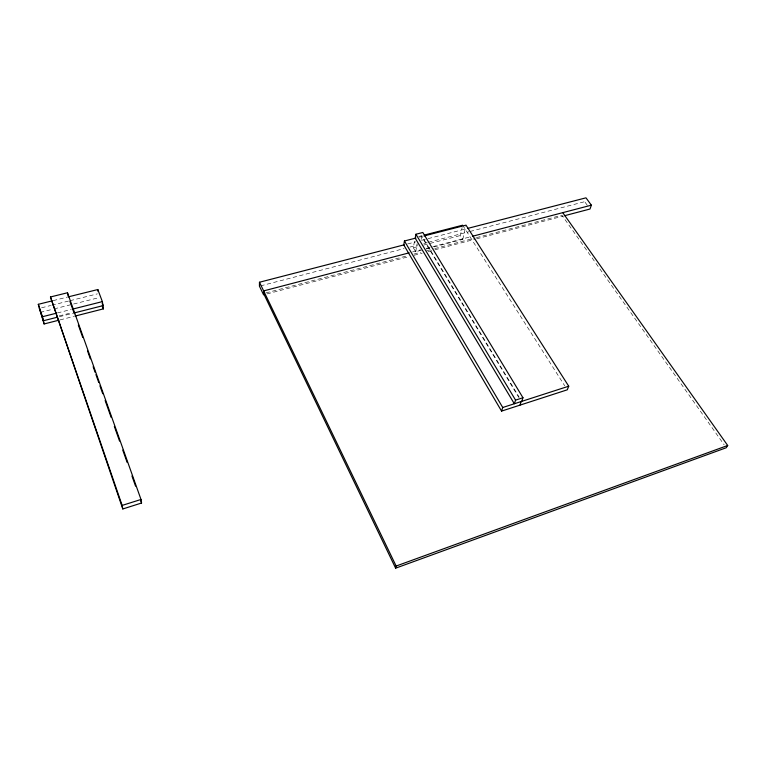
<?xml version="1.0" encoding="UTF-8"?>
<svg xmlns="http://www.w3.org/2000/svg" width="766" height="766" viewBox="0 0 766 766"><rect width="100%" height="100%" fill="white"/><g stroke="black" fill="none" stroke-linecap="round" stroke-linejoin="round"><path stroke-width="0.57" stroke-dasharray="3.83 2.87" d="M421.424 250.223L415.679 251.727L413.334 247.763L414.55 240.859M415.679 251.727L417.125 243.684M421.128 239.519L421.664 236.56L518.774 397.43M434.063 246.911L462.788 239.394L460.347 235.526L462.137 227.492M462.788 239.394L465.785 226.133M587.34 205.355L584.669 201.688L585.329 199.754M426.02 249.017L429.467 248.117M265.917 292.909L408.144 255.585M413.927 254.073L420.869 252.244M426.652 250.731L433.585 248.912M434.743 248.605L475.217 237.987M476.375 237.68L561.938 215.227L724.157 444.816M267.056 293.905L408.278 256.792M414.061 255.27L422.171 253.134M427.955 251.612L433.748 250.099M434.897 249.793L475.418 239.145M476.576 238.839L563.393 216.022M413.334 247.763L417.92 246.575M423.655 245.082L460.347 235.526M412.501 251.966L420.716 249.812M426.346 248.337L471.53 236.522M407.684 243.933L415.785 241.836M421.578 240.333L466.733 228.661M260.593 285.881L404.113 248.596M409.896 247.092L417.997 244.986M423.79 243.483L427.256 242.583M428.414 242.276L468.926 231.753M470.085 231.456L584.669 201.688M418.629 236.512L422.104 235.622M419.366 237.154L422.095 236.455L519.224 397.276M59.193 315.908L71.793 312.72M59.461 316.684L73.22 313.198M60.064 319.901L73.747 316.415M57.431 312.949L71.248 309.454M41.546 307.798L50.661 305.519M51.801 305.241L68.883 300.971M70.022 300.693L97.359 293.876M40.234 312.384L52.95 309.196M54.099 308.899L99.178 297.601M53.18 300.617L67.188 297.141M462.654 225.204L564.724 385.796"/><path stroke-width="1.15" d="M404.209 244.823L259.473 282.242L259.435 286.178L263.581 294.824L263.648 290.908L409.168 252.837M415.919 238.044L404.429 240.993L403.778 244.938L501.558 411.103L567.28 389.817L568.726 386.198L466.006 225.156L423.943 235.976M415.928 234.252L415.229 238.216L514.331 403.759L515.566 400.12L415.928 234.252L422.822 232.481L522.967 397.736L521.703 401.374M562.771 212.651L727.7 445.486L726.235 447.746L395.629 568.171L396.137 566.045L259.473 282.242M501.558 411.103L502.735 407.502L404.429 240.993M519.99 405.128L521.244 401.528M467.892 228.364L585.99 197.829L591.362 205.173L590.012 209.022L564.542 215.715M396.137 566.045L727.7 445.486M515.566 400.12L522.967 397.736M502.735 407.502L568.726 386.198M122.799 508.959L141.557 503.023L141.001 499.47L67.485 292.765L50.47 296.969L122.799 508.959L122.139 505.416L50.47 296.969M122.139 505.416L141.001 499.47M472.507 236.263L591.362 205.173M424.421 235.028L462.654 225.204M57.163 317.268L43.413 320.753L39.267 308.363M74.359 312.901L103.017 305.644L102.357 301.613L97.818 289.538L68.059 296.921M52.031 300.904L38.3 304.313L44.102 323.961L58.925 320.188M74.896 316.128L103.4 308.87L102.74 304.887M38.3 304.313L42.456 316.722L56.272 313.237M72.406 309.167L102.357 301.613M263.6 293.522L395.629 568.171M102.204 303.451L103.017 305.644M102.251 305.797L103.4 308.87M69.917 301.364L74.321 313.754M78.323 325.023L82.728 337.413M87.535 350.933L90.331 358.823M93.136 366.703L95.137 372.343M95.932 374.593L98.737 382.473M99.934 385.853L102.74 393.743M105.143 400.503L111.147 417.403M114.345 426.413L119.544 441.063M122.751 450.073L127.156 462.463M131.953 475.983L135.553 486.123M140.762 500.773L141.557 503.023M42.456 316.722L44.102 323.961M67.485 292.765L68.117 295.839M97.818 289.538L98.153 291.559"/></g></svg>
